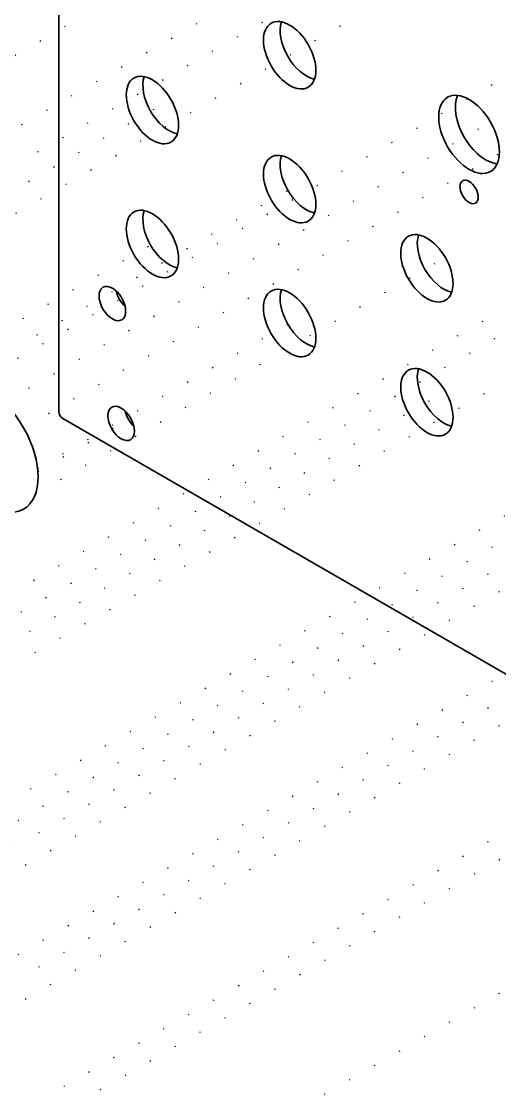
# Model space of a CAD drawing. Header units: millimetres. Extents: x 0 to 594, y 0 to 420.
# Drawn here: x 182.7 to 232.6, y 62.8 to 174.4 of the extents above; entities that cross this region are included whole.
import ezdxf

# ---------------------------------------------------------------- set-up
doc = ezdxf.new("R2010")
doc.units = ezdxf.units.MM
doc.linetypes.add('ACAD_ISO07W100', pattern=[3, 0.1, -2.9])
for name, color, linetype, lineweight, true_color in [('assembly lines', 14, 'ACAD_ISO07W100', 25, 0x800000), ('holes', 7, 'Continuous', 35, 0x000000), ('outlines', 7, 'Continuous', 35, 0x000000)]:
    doc.layers.add(name, color=color, linetype=linetype, lineweight=lineweight, true_color=true_color)

msp = doc.modelspace()

# ---------------------------------------------------------------- linework, layer by layer
at = {"layer": 'assembly lines'}
for p, q in [((158.78, 140.88), (256.93, 197.55)), ((155.85, 144.27), (241.24, 193.57)), ((143.79, 141.12), (220.63, 185.48)), ((117.12, 133.34), (198.33, 180.23)), ((143.38, 116.75), (241.53, 173.42)), ((158.78, 140.88), (212.63, 171.97)), ((157.51, 142.69), (198.33, 166.26)), ((177.47, 109.76), (275.63, 166.43)), ((182.97, 131.99), (243.27, 166.8)), ((180.93, 134.62), (231.63, 163.89)), ((176.21, 111.57), (262.43, 161.35)), ((142.79, 117.68), (212.63, 158)), ((141.34, 119.38), (198.33, 152.29)), ((177.47, 109.76), (251.43, 152.46)), ((184.22, 125.09), (226.93, 149.75)), ((177.95, 83.37), (284.12, 144.67)), ((184.44, 127.76), (212.63, 144.03)), ((178.94, 105.53), (241.23, 141.49)), ((176.76, 85.22), (269.82, 138.95)), ((178.41, 107.76), (226.93, 135.78)), ((174.6, 86.51), (255.52, 133.24)), ((184.47, 127.44), (194.12, 133.01)), ((177.95, 69.4), (284.12, 130.7)), ((160.3, 80.8), (241.23, 127.52)), ((176.76, 71.25), (269.82, 124.98)), ((174.6, 72.54), (255.52, 119.26)), ((177.95, 55.43), (284.12, 116.72)), ((176.76, 57.28), (269.82, 111.01)), ((177.95, 41.46), (284.12, 102.75))]:
    msp.add_line(p, q, dxfattribs=at)
at = {"layer": 'holes'}
for centre, major_axis in [((210.7, 170.86), (-1.93, 3.34)), ((196.4, 165.14), (-1.93, 3.34)), ((229.4, 162.6), (-2.24, 3.87)), ((210.7, 156.89), (-1.93, 3.34)), ((229.4, 156.6), (-0.67, 1.17)), ((196.4, 151.17), (-1.93, 3.34)), ((225, 148.63), (-1.93, 3.34)), ((192.22, 144.95), (-0.98, 1.7)), ((210.7, 142.92), (-1.93, 3.34)), ((225, 134.66), (-1.93, 3.34)), ((193.14, 132.45), (-0.98, 1.7))]:
    msp.add_ellipse(centre, major_axis=major_axis, ratio=0.57735, dxfattribs=at)
for centre, major_axis, start_param, end_param in [((212.43, 171.86), (-1.93, 3.34), 0.465583, 2.676009), ((198.13, 166.14), (-1.93, 3.34), 0.465583, 2.676009), ((231.13, 163.6), (-2.24, 3.87), 0.397858, 2.743734), ((212.43, 157.89), (-1.93, 3.34), 0.465583, 2.676009), ((198.13, 152.17), (-1.93, 3.34), 0.465583, 2.676009), ((226.73, 149.63), (-1.93, 3.34), 0.465583, 2.676009), ((193.95, 145.95), (-0.98, 1.7), 1.084048, 2.057544), ((212.43, 143.92), (-1.93, 3.34), 0.465583, 2.676009), ((226.73, 135.66), (-1.93, 3.34), 0.465583, 2.676009), ((194.87, 133.45), (-0.98, 1.7), 1.084048, 2.057544)]:
    msp.add_ellipse(centre, major_axis=major_axis, ratio=0.57735, start_param=start_param, end_param=end_param, dxfattribs=at)
at = {"layer": 'outlines'}
for p, q in [((186.64, 261.2), (186.64, 133.7)), ((187.07, 132.95), (291.52, 72.64))]:
    msp.add_line(p, q, dxfattribs=at)
msp.add_ellipse((179.3, 129.87), major_axis=(-3.67, 6.36), ratio=0.57735, dxfattribs=at)
msp.add_ellipse((187.07, 133.45), major_axis=(-0.306, 0.53), ratio=0.57735, start_param=0.785398, end_param=2.356194, dxfattribs=at)

doc.saveas('drawing.dxf')
